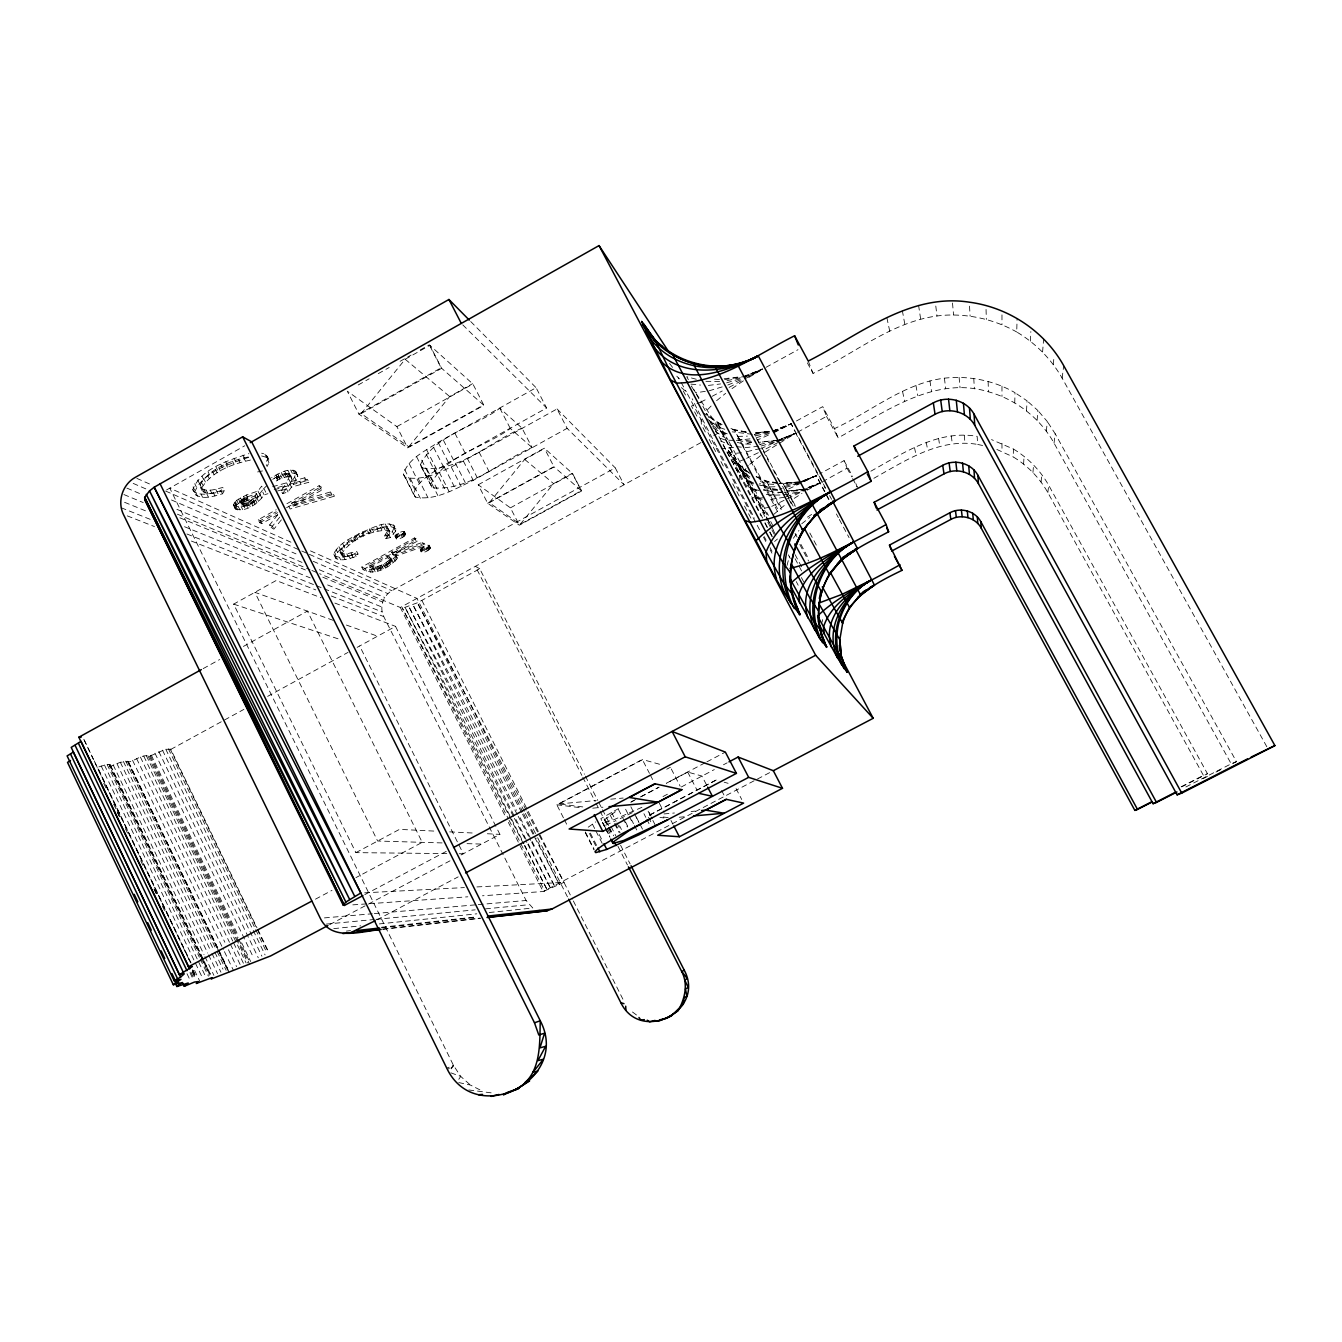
<?xml version="1.0" encoding="UTF-8"?>
<svg xmlns="http://www.w3.org/2000/svg" width="1342" height="1342" viewBox="0 0 1342 1342"><rect width="100%" height="100%" fill="white"/><g stroke="black" fill="none" stroke-linecap="round" stroke-linejoin="round"><path stroke-width="0.75" stroke-dasharray="5 3.75" d="M739.744 480.1L739.794 475.94L748.366 465.657M1013.445 449.05C1028.089 457.89 1040.335 470.438 1048.739 485.334L1207.464 773.713L1203.422 775.408L1047.834 492.548C1039.597 477.92 1027.586 465.624 1013.227 456.934L1013.445 449.05L991.537 439.606M1014.737 402.852L1015.022 392.686C993.785 380.457 968.756 375.441 944.416 378.176C903.518 383.342 870.891 411.826 834.506 428.601L838.113 437.861C883.321 413.37 933.529 374.921 988.433 391.78C1015.944 399.43 1040.1 418.083 1054.024 443.061L1231.184 763.833L1182.839 788.509M1266.814 746.722L1062.143 378.142C1051.323 359.119 1035.538 343.166 1016.716 331.994L1017.102 318.389M1023.611 464.047L1024.03 456.297M1026.513 410.87L1027.066 400.855L1015.022 392.686M1030.337 341.153L1030.857 331.591M1032.954 472.451L1033.558 464.852M1037.114 420.348L1037.903 410.535L1027.066 400.855M1042.583 352.023L1043.64 338.889M274.171 489.746L288.094 485.871C299.736 472.418 281.585 476.628 275.848 481.342L274.305 478.255C279.153 475.588 290.023 469.063 291.851 478.356M339.845 552.032L342.327 553.76L346.823 553.843L356.687 551.411L358.012 554.028L345.112 556.595L342.512 556.024L339.845 552.032C348.501 536.934 370.14 526.953 387.536 527.792L390.052 531.784L389.834 533.613L385.791 538.645L384.449 536.028L388.727 529.151M224.366 490.652C217.438 492.044 207.909 496.305 201.954 490.484L201.703 488.002C211.516 471.512 232.25 463.98 250.283 460.138L248.673 456.917C230.639 460.725 209.889 468.257 200.126 484.781L200.377 487.28C206.333 493.135 215.877 488.874 222.806 487.498L224.366 490.652L222.487 493.789C213.915 496.204 203.615 499.929 195.446 494.795L192.812 489.629C201.149 468.157 228.777 460.373 248.924 453.613M341.187 554.682C349.876 539.618 371.466 529.671 388.878 530.442L390.052 531.784M248.572 457.354C229.113 464.298 202.357 471.931 194.389 492.85L195.446 494.795M1041.073 481.996L1041.845 474.598M1046.341 431.134L1047.33 421.573L1037.903 410.535M1053.252 364.42L1054.007 357.089M415.903 538.662L391.596 552.099L392.87 554.649L417.194 541.229L415.903 538.662L414.51 537.907L361.803 567.029C373.395 573.739 389.314 564.747 396.125 555.286L394.531 553.592L424.307 543.275L425.582 545.791L395.806 556.125L394.531 553.592M361.803 567.029L363.095 569.595C374.686 576.238 390.572 567.263 397.4 557.819L395.571 554.313M1047.834 492.548L1048.739 485.334M1054.024 443.061L1055.181 433.751L1047.33 421.573M1062.143 378.142L1063.703 365.661M384.449 536.028L388.995 534.921L392.401 531.533L394.632 526.349C385.389 519.421 372.019 528.815 362.575 531.851C352.275 537.706 338.889 542.621 333.822 554.078L334.326 555.521C340.583 559.312 348.383 555.705 354.825 553.86L356.687 551.411M385.791 538.645L390.321 537.555L395.638 531.264L395.957 529L394.112 525.41M200.377 956.477L109.608 766.752L120.327 762.273L128.178 761.669C131.382 763.078 141.816 753.969 148.039 755.965L148.576 756.687L165.771 749.205L170.82 749.39L256.976 927.792M489.243 912.526L532.774 908.014L526.114 900.482L383.762 616.599C379.216 607.507 382.99 595.596 391.898 590.715L615.24 467.855L624.064 484.781L567.129 428.316L557.047 408.941L463.359 461.027C445.51 469.281 425.682 481.795 405.351 477.366L403.372 474.229C408.052 458.461 425.481 450.962 438.146 442.39L536.095 387.721L546.613 407.985L448.48 462.604C435.815 471.159 418.469 478.49 413.453 494.074L415.366 497.094C435.731 501.103 455.391 488.605 473.256 480.352L567.129 428.316M822.059 622.269L822.696 619.568M786.999 565.485L789.482 556.175M420.331 464.835C434.842 434.59 475.001 427.108 499.845 408.22L522.038 428.148L532.053 447.523C500.298 460.91 469.079 491.692 432.241 487.733L420.331 464.835L432.241 487.733M395.957 529C386.714 522.122 373.378 531.516 363.934 534.535C353.634 540.407 340.247 545.305 335.165 556.729L335.651 558.171C341.908 561.946 349.692 558.339 356.133 556.477L358.012 554.028M430.447 484.697C445.544 454.821 485.301 447.289 510.296 428.45L532.053 447.523M404.294 531.633C401.845 537.135 387.972 538.41 400.335 532.237A5.502 1.342 -26.5 0 1 402.952 531.415C414.057 536.548 385.154 543.644 401.644 534.854A5.502 1.342 -26.5 0 1 404.277 534.032L405.62 534.233M420.281 549.583L425.464 545.909A5.267 1.241 -26.7 0 1 427.981 545.12C431.436 546.127 422.227 551.076 420.281 549.583C420.012 556.376 432.896 548.727 429.239 547.62A5.267 1.241 -26.7 0 0 426.739 548.408L421.74 552.401M282.659 493.604L286.198 488.572L284.689 485.536L281.149 490.568L282.659 493.604L288.027 491.96L291.449 487.112L308.845 482.264L306.228 480.839L293.344 484.428L291.835 481.375L294.653 477.081L295.995 471.679C288.278 467.05 278.7 473.793 271.638 477.534M293.344 484.428L297.807 476.259L295.995 471.679M272.644 486.693L286.567 482.835L290.157 474.665M240.218 501.556L244.781 497.731L256.49 493.655L258.016 496.725L254.259 501.908L249.595 505.162L242.6 505.968L240.218 501.556L242.6 505.968M267.259 456.515L267.377 459.534L265.548 463.292L267.125 466.462L268.97 462.705C269.356 458.31 266.37 453.462 261.64 453.21M235.068 508.551L233.491 504.273L236.712 500.281L246.391 495.03L257.966 491.038L261.64 486.139L263.166 489.226L259.492 494.124L242.013 500.902L236.259 505.213L235.068 508.551C245.485 513.08 258.318 503.435 264.122 494.812L267.964 493.722M192.812 489.629L193.869 491.591C202.021 496.758 212.338 493.051 220.927 490.635L222.806 487.498M240.252 502.126C246.324 505.867 253.94 498.956 256.49 493.655M368.698 564.747C376.062 569.763 385.557 564.093 390.707 558.524L386.194 555.085L368.698 564.747L369.973 567.297C377.354 572.279 386.832 566.609 391.981 561.057L387.486 557.635L386.194 555.085M109.608 766.752L110.178 764.722L107.108 764.403L97.563 767.272L191.034 962.935M458.796 1079.287L460.742 1076.418L453.562 1065.548L169.797 488.136L291.482 542.42M281.149 490.568L286.517 488.941L289.939 484.093L307.335 479.262L308.845 482.264M451.248 1068.836L453.562 1065.548L446.735 1068.115M793.357 538.276L798.976 530.425M233.542 505.481C243.959 510.061 256.825 500.398 262.613 491.742L264.122 494.812M281.384 519.84L273.885 529.134L271.084 527.859L269.641 524.94L278.364 514.02M271.084 527.859L279.924 516.922M361.149 413.604L405.183 359.253L429.859 345.313L441.652 368.295L483.539 404.999L408.824 446.769L361.149 413.604L441.652 368.295M408.824 446.769L449.671 396.544L472.569 383.695M520.243 524.269L553.575 483.623L572.279 473.307L581.304 490.702L520.243 524.269L489.26 502.713L524.688 459.417L544.567 448.396M258.016 496.725L244.814 501.589L241.761 505.196M604.621 826.873L601.971 821.673L618.427 809.444L622.017 816.49M711.092 406.039L705.724 411.575L700.692 402.13L691.482 406.056L696.884 416.171M263.166 489.226L267.226 485.217M450.862 1068.182L453.562 1065.548L447.423 1069.473M749.759 464.315L763.061 453.596M773.747 514.405L784.449 505.347M774.586 541.497L777.454 539.014M716.611 400.671L725.636 393.34M801.711 523.799L809.863 517.391M588.199 827.192L595.764 821.891M272.745 479.362L274.305 478.255M732.011 388.61L743.787 380.558M793.139 506.119L764.554 452.455L795.722 433.198L825.112 488.102M795.085 505.246L792.132 499.71L801.962 493.403M807.398 517.123L812.598 513.835M748.886 377.387L760.88 370.291M618.545 808.572L600.83 818.654L605.309 827.46M807.062 490.249L847.054 468.19L844.068 460.625L819.761 473.81M166.576 489.947L244.798 445.745M358.213 384.969L369.151 378.796M378.259 373.646L389.197 367.473M400.134 361.3L411.071 355.11M420.18 349.977L429.306 344.827L472.904 383.997L483.875 405.284L407.683 447.876L358.901 414.091L347.276 391.159L396.88 426.622L407.683 447.876M358.901 414.091L441.115 367.809L429.306 344.827M396.88 426.622L472.904 383.997M277.744 514.707L261.774 523.632L259.744 522.709L258.268 519.757L276.167 509.742M286.903 503.72L319.111 485.703L320.99 486.727L322.483 489.679L293.126 506.102L291.65 503.149L320.99 486.727M258.268 519.757L260.314 520.679L276.267 511.755M259.744 522.709L277.643 512.694M286.584 507.695L320.604 488.673L322.483 489.679M422.193 467.989C458.998 472.686 490.384 441.484 522.038 428.148M446.785 853.596L355.882 852.64L233.642 604.118L276.167 580.516L321.174 597.794M478.205 484.798L544.332 448.178L572.598 473.592L581.623 490.971L519.354 525.192L487.666 503.25L478.205 484.798L510.43 507.846L519.354 525.192M363.095 569.595L415.802 540.474L417.194 541.229M369.973 567.297L387.486 557.635M487.666 503.25L553.91 466.664L544.332 448.178M489.26 502.713L554.145 466.882L581.304 490.702M203.179 668.618L219.635 659.543M243.405 646.425L307.402 611.113L422.227 842.34L355.949 877.618M510.43 507.846L572.598 473.592M766.081 367.289L797.987 349.692M807.347 362.826L813.051 373.395C858.343 351.872 900.599 314.162 953.575 315.018C975.651 315.32 997.492 321.124 1016.716 331.994M700.943 442.592L400.352 607.507L319.597 573.705M713.776 435.563L721.107 431.537L768.194 520.344M504.642 814.913L400.302 607.49L405.049 607.322L417.429 602.776L479.748 568.773L584.441 774.25M745.112 378.763L760.813 370.174L744.76 378.108M170.82 749.39L243.892 709.381M267.628 696.381L348.014 652.38M357.14 647.364L395.504 626.362L496.137 826.873M796.443 420.985L822.696 406.643L834.506 428.601M797.534 432.208L826.538 416.372L822.696 406.643M297.521 474.749C290.828 470.287 282.206 476.175 275.781 479.027L274.238 475.94M630.774 802.298L634.229 800.419M870.857 471.193C903.216 453.193 938.024 429.541 977.161 436.351L977.647 444.437L982.948 445.561M873.843 478.289C905.431 460.692 939.467 437.777 977.647 444.437M729.075 387.385L741.539 380.675M355.882 852.64L399.48 829.373L437.14 831.235M315.454 899.174L332.011 890.35M364.756 894.644L446.232 851.382M329.763 924.571L449.973 860.843M461.061 854.955L499.912 834.372L497.077 828.752M563.439 817.832L556.829 804.797L642.315 759.471L649.461 773.344M582.797 806.928L558.977 803.942L642.684 759.572L662.327 765.024M376.968 919.807L458.192 876.863M666.739 769.218L670.413 767.272M631.193 801.811L638.574 797.92M640.419 796.947L658.888 787.2M705.053 762.826L666.269 783.292L687.708 772.086L701.933 776.028L706.697 785.255M706.899 761.853L725.368 752.107M641.14 796.662L659.056 787.2M662.982 796.561L668.551 793.625M681.367 786.949L714.313 769.587M723.455 764.772L727.129 762.843M716.175 779.987L647.834 815.953L651.424 822.965M649.377 815.265L716.326 780.021M712.132 396.309L722.231 390.992M769.603 772.657L543.158 891.524L482.483 895.785M778.008 440.327L795.722 433.198L762.189 448.027L763.363 450.224L795.722 433.198L777.907 440.142L759.086 442.323L754.657 434.724M773.931 432.694L791.21 423.854L825.682 488.27M828.987 499.409L816.288 475.689L786.479 490.015L783.174 483.707L779.417 483.12M632.317 812.665L620.189 818.603M528.211 811.424L563.959 882.365L543.141 891.541L508.366 822.394M1181.195 786.747L1203.422 775.408M1181.698 786.882L1207.464 773.713M1202.986 778.712L1208.555 775.861M1215.986 772.069L1221.556 769.234M1232.711 763.548L1236.435 761.635L1055.181 433.751M700.692 402.13L707.217 398.809M758.347 452.69L746.571 458.343M641.912 807.314L613.479 819.895L602.759 822.73L601.971 821.673M773.629 432.141L791.21 423.854L794.816 431.319M804.244 481.359L816.288 475.689L828.584 499.358M744.441 377.505L760.696 369.939M744.877 459.115L733.353 463.862L738.888 474.212M605.695 825.213L614.904 821.086M769.335 432.61L755.143 435.932L757.307 440.008L770.241 434.322M773.378 431.654L791.21 423.854L772.992 430.916M800.587 482.55L816.288 475.689L800.218 481.879L779.517 483.254M743.837 376.364L762.441 369L744.173 376.985L725.435 381.027M1232.929 763.095L1236.435 761.635M771.717 506.37L819.811 482.952L805.804 488.371M773.177 431.285L791.21 423.854L774.837 430.262M792.132 499.71L783.242 483.808L800.218 481.879L816.288 475.689L800.402 482.214L783.845 485.032M762.457 369.016L743.954 376.599L724.646 379.618M727.8 385.02L740.985 379.652M773.042 431.034L791.21 423.854M816.288 475.689L800.268 481.979L779.668 483.64M782.755 491.407L766.316 496.825M730.954 428.467L734.493 430.044L742.344 445.343L751.688 442.004M391.596 552.099L392.753 552.686L422.629 542.353L424.307 543.275M392.87 554.649L394.045 555.236L423.904 544.869L425.582 545.791M798.893 483.623L779.333 489.193M756.15 437.827L769.754 433.399M769.855 507.125L761.786 508.702L736.473 462.973L727.465 449.52L764.034 520.797M726.626 382.839L740.482 378.696M722.197 386.899L709.146 390.79L695.626 392.787L691.818 385.842M293.126 506.102L332.011 494.863L334.41 496.188L290.124 509.004L288.647 506.051L332.95 493.269L334.41 496.188M291.65 503.149L330.535 491.96L332.95 493.269M761.115 446.014L778.41 441.082L795.722 433.198L778.192 440.646L760.193 444.319L761.115 446.014L745.045 447.658L735.248 446.433M277.542 490.987L286.198 488.572M291.835 481.375L304.718 477.819L307.335 479.262M277.744 487.465L284.689 485.536M760.344 448.53L743.418 452.472M784.382 497.228L767.825 499.861M786.278 496.758L804.714 490.3L819.811 482.952L804.126 489.193L787.72 491.524M733.554 447.473L721.208 448.731M784.55 486.391L798.574 483.036M257.614 471.931L263.384 470.757M777.303 489.562L763.011 490.585M754.355 434.439L769.419 431.906M750.027 438.868L735.802 440.444M775.961 440.629L759.086 442.323M755.781 433.214L769.201 431.52M708.391 385.422L720.587 383.929M724.16 378.746L739.895 376.834M755.697 432.996L769.167 431.419L755.58 432.829M787.368 490.904L800.335 489.461M382.386 929.134L479.95 918.146M383.208 929.251L480.788 918.23M741.405 452.69L735.399 453.361L726.911 451.969L720.906 441.032L731.34 445.947L768.396 515.378M381.598 927.792L477.165 917.257M346.37 931.096L350.514 930.643M381.648 927.238L477.115 916.804M333.772 928.63L360.713 925.846M379.367 923.917L476.813 913.818M326.324 924.101L373.881 919.538M375.961 919.354L475.202 909.842M485.536 908.853L528.966 904.693M558.977 803.942L596.234 800.503M610.727 799.178L623.158 798.037M592.728 808.169L602.91 807.23M762.759 497.798L755.211 498.469L751.335 496.859M663.988 813.94L674.422 812.984M691.13 811.474L695.307 811.105M679.253 817.244L687.406 816.506M324.445 917.894L372.254 913.768M374.334 913.583L476.209 904.793M478.289 904.609L526.114 900.482M352.812 904.86L367.456 903.837M369.536 903.686L467.838 896.808M364.672 892.816L464.416 887.582M476.913 886.928L563.959 882.365L572.413 899.123M774.971 486.743L769.234 486.945L759.505 484.948M737.647 436.402L747.36 436.133M705.909 381.329L719.631 381.413M459.182 853.73L463.325 853.764L359.656 645.988M750.648 444.135L743.015 443.967L737.328 442.357M442.088 842.927L377.639 841.015L254.879 592.325L334.712 620.876M467.033 843.648L481.593 844.084M733.772 440.377L725.72 440.126L720.251 438.314M782.571 492.413L773.009 492.111L763.346 489.26M784.483 492.464L804.277 489.478L819.811 482.952C802.298 491.826 782.134 498.167 762.491 493.537M449.687 831.872L474.8 833.114M487.347 833.751L499.912 834.372M468.811 1089.972L492.581 1093.025M773.747 484.378L767.708 483.976L758.532 480.906M752.325 434.288L732.229 431.839M714.464 379.149L720.654 379.719M690.862 384.114L700.541 385.087M751.486 442.239L741.455 441.233L736.037 439.153M777.706 490.434L771.7 489.78L759.018 484.831M556.829 804.797L581.237 807.783M659.962 817.446L664.005 817.932M663.2 816.993L669.138 817.731M777.806 483.405L766.701 481.979L759.018 478.826M746.269 432.459L731.39 429.507M746.186 432.107L731.323 428.937M750.832 441.115L740.516 439.606L734.829 437.14M777.655 482.986L766.483 481.308L752.812 475.32M777.102 489.377L770.929 488.438L759.606 483.489M745.984 431.839L734.493 430.044L778.981 511.352M777.538 482.835L766.282 481.073L754.17 475.672M762.172 499.258L758.314 498.486L754.187 494.661M458.779 1082.575L470.388 1085.041L481.862 1090.828M725.921 433.835L722.013 432.98L711.109 426.873M696.28 379.266L686.718 376.699L688.379 379.669M724.177 782.218L728.102 783.309M261.606 455.945L266.504 457.37L268.853 459.702M758.935 490.535L749.507 487.649L743.602 482.147M233.642 604.118L337.999 638.792M724.781 429.289L719.178 427.377L706.68 418.62M996.854 449.453L1013.227 456.934M346.404 625.053L377.572 636.192M450.895 1072.845L460.742 1076.418L470.388 1085.041M334.863 603.061L395.504 626.362M127.289 515.882L154.481 526.567M191.403 541.061L315.756 589.893M331.306 595.999L383.762 616.599M121.199 507.762L150.187 519.337M186.924 533.999L314.498 584.944M316.427 585.716L322.231 588.031M324.16 588.803L382.151 611.952M124.588 502.311L147.788 511.755M184.525 526.718L310.22 577.865M327.633 584.944L381.765 606.987M720.906 425.146L704.215 413.403M123.917 494.561L143.225 502.579M179.912 517.827L305.422 569.964M322.801 577.194L382.655 602.072M177.379 514.171L309.985 569.679M311.914 570.484L317.668 572.9M126.869 488.102L142.269 494.628M176.909 509.323L302 562.399M319.312 569.746L384.751 597.509M133.194 483.405L146.597 489.209M171.491 499.979L295.978 553.86M313.206 561.308L387.888 593.634M720.889 424.407L707.637 415.014M727.263 433.852L723.472 432.191L709.113 420.616M136.867 478.389L152.216 485.15M165.636 491.055L299.853 550.17M301.782 551.025L307.519 553.558M309.448 554.397L391.898 590.715M722.113 424.542L716.813 422.176L706.278 413.604M310.488 550.891L416.959 598.398L524.42 811.524M269.641 524.94L272.443 526.232L273.885 529.134M756.838 490.769L753.08 488.924L747.142 481.828M753.768 483.137L744.575 478.138L736.943 469.264M479.748 568.773L475.387 566.341L581.841 775.374M731.34 445.947L727.85 439.673L715.722 431.772L712.703 426.538M753.265 483.992L748.601 480.906L741.103 471.025M749.96 476.964L740.784 470.606L731.826 459.115M395.806 556.125L397.4 557.819M632.468 1012.002L636.662 1015.122M713.189 425.934L725.166 434.976L727.85 439.673M749.708 478.389L745.196 474.967L736.473 462.973M746.471 471.881L738.352 465.59L728.605 452.405M749.49 473.273L737.463 463.376L727.465 449.52M747.88 475.387L743.099 471.528L733.588 458.259M749.222 472.938L737.463 463.376L766.852 520.411M405.183 359.253L449.671 396.544M524.688 459.417L553.575 483.623M759.538 529.721L686.232 391.696L681.501 387.67L685.494 395.034M462.772 324.865L546.613 407.985M470.723 321.543L536.095 387.721M557.047 408.941L615.24 467.855M676.804 376.146L679.186 378.93L677.123 375.274M669.541 363.414L673.013 367.976M728.438 450.577L745.196 474.967L767.792 516.083M691.449 386.362L721.107 431.537M709.968 422.009L711.696 424.793M725.166 434.976L716.813 422.176L766.114 516.335M681.199 382.571L686.232 391.696M696.464 394.347L698.997 399.01M726.911 451.969L732.43 462.151M826.538 416.372L838.113 437.861M844.068 460.625L852.606 476.511M847.054 468.19L851.717 476.846M852.64 478.574L857.303 487.23L854.502 480.033M829.624 495.617L831.604 499.308M836.385 513.952L838.347 517.593M839.32 519.421L849.067 537.656M763.363 450.224L764.554 452.455M781.38 507.595L766.282 481.073L781.245 509.608M761.786 508.702L765.611 515.865M766.567 517.66L769.436 523.044M809.847 532.975L817.731 547.754M786.479 490.015L795.252 506.488M757.307 440.008L762.222 449.235M763.195 451.08L769.1 462.168M773.026 469.549L780.893 484.328M784.835 491.709L792.703 506.471M795.085 533.344L797.031 537.035M800.939 544.382L808.773 559.094M799.798 544.517L808.605 561.057M742.344 445.343L778.259 512.912M795.101 554.632L801.895 567.431M795.135 558.775L802.986 573.571M801.392 577.546L804.311 583.032M770.677 521.501L773.613 527.054M788.341 554.816L790.304 558.507M767.087 518.163L770.006 523.682M770.979 525.527L773.898 531.029M769.184 522.189L772.355 528.547M773.327 530.392L776.263 535.911M767.809 522.239L775.575 536.867M765.007 522.642L768.916 530.006M769.889 531.851L773.797 539.216M796.242 581.572L798.188 585.263M706.697 413.403L761.015 515.882M764.89 523.195L768.765 530.509M769.738 532.338L773.613 539.669M717.484 448.312L754.489 518.197M764.219 536.599L766.165 540.272M770.056 547.62L772.019 551.31M763.447 537.085L766.366 542.604M705.288 432.007L701.38 424.592L701.078 419.308M709.213 439.404L717.047 454.2M720.956 461.598L723.908 467.15M732.715 483.808L740.549 498.603M744.475 506.018L752.308 520.813M716.511 446.483L697.555 409.796M770.174 549.801L771.935 553.172M526.114 810.149L417.429 602.776L522.759 811.876M527.087 812.011L563.959 882.365M521.602 812.38L412.933 604.756L516.402 810.249M522.558 814.242L559.429 884.68L535.928 838.012M517.19 814.393L408.723 606.316L515.076 817.664M518.163 816.255L530.744 840.411M531.717 842.256L554.951 886.861L531.449 840.142M736.07 788.61L741.723 799.48M721.627 790.522L725.267 797.551M513.432 816.523L405.049 607.322L523.95 843.682M514.389 818.385L526.852 842.457M527.825 844.303L550.841 888.739L528.245 843.85M499.845 408.22L510.296 428.45M687.708 772.086L696.85 789.784M671.302 769L680.176 786.227M650.35 775.089L653.906 782.034M671 820.482L672.862 824.105M479.06 452.053L488.991 471.411M659.308 803.17L664.038 812.38M454.938 433.281L465.305 453.495M649.293 812.564L651.105 816.104M523.464 843.749L402.181 607.725L508.148 818.435M524.42 845.594L547.351 890.199L524.873 845.544M467.201 458.125L477.131 477.467M648.136 811.222L651.91 818.586M652.849 820.432L655.684 825.951M463.359 461.027L473.256 480.352M643.925 813.688L645.804 817.379M646.743 819.207L649.578 824.743M455.341 463.175L465.271 482.566M636.259 816.942L642.868 829.859M443.43 440.277L453.747 460.474M630.857 806.777L633.558 812.078M634.464 813.839L638.977 822.663M451.331 467.167L461.212 486.509M631.629 819.996L633.508 823.669M634.447 825.515L638.205 832.879M438.146 442.39L448.48 462.604M625.607 809.26L628.308 814.56M629.213 816.322L632.837 823.401M444.236 466.882L454.166 486.341M625.422 821.79L628.257 827.36M433.617 447.423L443.9 467.57M622.923 818.251L627.419 827.058M439.287 472.317L449.167 491.692M619.568 825.8L621.447 829.49M426.488 449.469L436.787 469.666M611.549 812.38L616.062 821.22M616.951 822.981L620.558 830.044M434.59 469.012L444.554 488.555M615.374 823.619L620.121 832.929M426.202 454.2L436.435 474.263M610.04 814.812L613.613 821.824M614.502 823.585L618.981 832.359M585.38 776.129L597.76 800.402M598.717 802.281L601.568 807.884M602.508 809.746L610.124 824.693M611.08 826.555L615.844 835.898M620.591 845.242L630.119 863.929M427.058 469.398L437.056 489.042M606.701 822.126L608.446 825.548M609.318 827.259L613.697 835.831M421.69 460.138L431.856 480.117M604.437 818.972L607.993 825.967M608.865 827.712L612.422 834.69M582.797 777.253L595.143 801.51M596.1 803.372L607.507 825.766M608.446 827.645L612.254 835.11M617.957 846.299L627.452 864.969M427.964 476.108L437.861 495.55M607.591 828.903L611.348 836.318M416.59 456.699L426.84 476.829M606.215 829.205L609.788 836.251M602.759 822.73L604.521 826.186M605.393 827.913L609.788 836.536M605.494 828.618L609.922 837.291M418.117 478.306L428.031 497.832M599.22 834.539L602.994 841.971M409.142 463.544L419.341 483.606M592.392 824.055L595.06 829.322M595.949 831.067L602.189 843.346M410.4 478.742L420.365 498.368M590.363 833.13L597.022 846.215M404.647 469.515L414.779 489.478M589.457 833.466L595.663 845.678M405.351 477.366L415.366 497.094M585.313 831.939L594.07 849.167M403.372 474.229L413.453 494.074M585.28 832.644L594.087 849.989M429.071 545.154L430.514 547.989M429.121 545.808L430.379 548.308M428.803 546.194L430.077 548.693M428.35 546.63L429.608 549.13M427.779 547.1L429.037 549.583M427.091 547.553L428.35 550.052M564.378 819.71L567.213 825.296M426.018 548.19L427.276 550.69M422.629 542.353L423.904 544.869M423.535 546.848L424.793 549.364M422.445 547.486L423.72 550.002M421.69 548.022L422.965 550.522M421.12 548.475L422.378 550.975M420.683 548.912L421.942 551.411M420.381 549.281L421.656 551.78M414.51 537.907L415.802 540.474M404.143 531.466L405.653 534.452M404.21 532.187L405.536 534.787M403.892 532.589L405.217 535.19M403.422 533.042L404.747 535.643M402.835 533.529L404.143 536.129M402.114 534.015L403.439 536.615M401.006 534.686L402.315 537.286M398.306 533.227L399.614 535.827M393.172 524.672L394.514 527.339M397.182 533.898L398.49 536.498M394.313 528.631L395.638 531.264M396.393 534.435L397.702 537.052M395.789 534.921L397.115 537.538M389.65 523.783L391.008 526.45M395.353 535.374L396.662 537.991M395.051 535.777L396.376 538.377M394.951 536.095L396.494 539.048M392.401 531.533L393.743 534.166M387.536 527.792L388.878 530.442M385.271 524.034L386.613 526.718M388.492 530.979L389.834 533.613M385.909 527.238L387.251 529.889M388.995 534.921L390.321 537.555M573.353 900.968L623.107 999.605M387.217 533.059L388.543 535.693M383.644 527.054L385.003 529.721M381.178 524.873L382.52 527.557M385.976 534.502L387.301 537.135M396.024 556.209L397.299 558.742M525.376 813.386L536.683 835.831M537.622 837.693L567.7 897.345M380.524 527.356L381.866 530.04M392.753 552.686L394.045 555.236M395.336 557.383L396.611 559.916M394.028 558.792L395.303 561.308M421.908 600.478L527.272 809.562M523.699 813.738L534.988 836.133M376.498 526.215L377.857 528.899M376.733 528.178L378.075 530.845M390.69 557.685L393.391 562.852M390.707 558.524L391.981 561.057M389.23 556.511L390.505 559.044M390.186 559.396L391.461 561.912M520.159 817.731L530.509 838.28M389.365 560.251L390.639 562.768M389.482 562.164L390.74 564.68M372.422 529.453L373.764 532.137M387.939 561.409L389.197 563.925M516.016 819.526L527.305 841.971M369.318 528.849L370.677 531.549M386.379 562.449L387.653 564.965M386.077 564.16L387.335 566.676M384.634 563.472L385.892 565.988M367.742 531.18L369.1 533.864M384.08 565.217L385.355 567.733M383.074 564.294L384.349 566.81M381.497 565.032L383.309 568.74M509.088 820.298L544.718 891.155M379.92 565.67L381.195 568.186M362.575 531.851L363.934 534.535M379.484 567.381L380.742 569.897M362.357 533.579L363.716 536.263M378.444 566.19L379.702 568.706M377.085 566.576L378.343 569.109M375.877 566.827L377.991 570.937M358.482 533.881L359.841 536.582M374.888 566.911L376.163 569.444M373.126 566.693L374.401 569.226M373.915 569.276L375.19 571.809M371.801 566.207L373.076 568.74M356.486 536.632L357.828 539.316M354.489 536.028L355.848 538.729M371.516 569.78L372.791 572.296M330.535 491.96L332.011 494.863M353.818 538.142L355.177 540.843M369.637 569.897L370.912 572.43M351.285 539.702L352.644 542.386M365.175 568.572L366.45 571.105M347.846 539.97L349.205 542.671M354.825 553.86L356.133 556.477M319.111 485.703L320.604 488.673M347.024 542.638L348.366 545.322M351.084 553.055L352.409 555.689M351.738 554.9L353.047 557.517M342.663 543.56L344.978 548.123M348.819 555.756L350.128 558.389M346.823 553.843L348.148 556.477M341.287 547.989L342.629 550.656M343.787 553.961L345.112 556.595M304.718 477.819L306.228 480.839M338.922 546.664L340.264 549.348M342.327 553.76L343.653 556.41M343.753 556.863L345.062 559.497M340.029 550.136L341.354 552.803M341.17 553.374L342.512 556.024M336.154 549.515L337.496 552.199M339.375 557.215L340.683 559.866M296.263 473.189L297.807 476.259M294.821 470.606L296.364 473.676M299.568 481.409L301.078 484.445M334.41 552.015L335.752 554.699M293.009 470.035L294.535 473.122M335.685 556.511L337.027 559.178M333.822 554.078L335.651 558.171M294.653 477.081L296.179 480.134M290.627 470.002L292.17 473.089M287.893 470.438L289.436 473.525M289.369 473.927L291.801 479.077M288.748 473.676L290.291 476.762M696.615 407.934L692.22 398.775M287.943 473.541L289.486 476.628M286.5 473.558L288.044 476.645M288.849 479.279L290.375 482.332M284.739 471.277L286.282 474.38M284.722 473.843L286.265 476.93M289.939 484.093L291.449 487.112M282.709 474.363L284.252 477.45M281.317 472.518L282.86 475.605M286.567 482.835L288.094 485.871M280.545 475.102L282.072 478.188M286.517 488.941L288.027 491.96M277.828 474.062L279.371 477.148M278.28 476.058L279.824 479.144M266.353 455.206L267.947 458.394M276.016 474.967L277.559 478.071M264.911 454.166L266.504 457.37M267.377 459.534L268.97 462.705M276.083 477.182L277.626 480.268M264.24 489.159L265.766 492.229M243.003 455.106L244.613 458.36M243.791 457.756L245.401 460.977M260.247 494.98L261.757 498.033M257.966 491.038L259.492 494.124M238.339 459.199L239.95 462.42M257.094 498.402L258.603 501.438M254.997 496.137L256.523 499.19M255.466 499.794L256.976 502.831M234.028 458.176L235.638 461.413M252.749 498.855L254.259 501.908M253.521 501.22L255.03 504.257M232.501 461.195L234.112 464.449M251.474 500.012L252.984 503.065M250.484 500.767L252.766 505.666M260.314 520.679L261.774 523.632M246.391 495.03L247.918 498.117M249.31 501.505L250.82 504.558M246.693 496.926L248.22 499.996M245.737 497.312L247.264 500.381M248.085 502.126L250.333 506.924M244.781 497.731L246.291 500.818M247.163 502.495L248.673 505.531M243.388 496.339L244.932 499.409M225.741 461.749L227.352 464.986M246.257 502.78L247.767 505.833M243.288 498.503L244.814 501.589M245.418 502.998L247.817 508.014M225.875 464.064L227.486 467.301M242.566 498.939L244.093 502.009M244.378 503.2L245.888 506.253M241.929 499.375L243.456 502.462M243.355 503.3L244.881 506.353M240.486 497.815L242.013 500.902M241.208 500.012L242.734 503.082M242.499 503.267L245.25 508.92M240.604 500.7L243.238 506.186M238.473 499.039L240 502.126M220.759 464.215L222.369 467.469M241.191 506.571L242.701 509.608M236.712 500.281L238.239 503.367M238.473 506.974L239.983 510.027M218.763 467.754L220.373 471.008M235.32 501.505L236.846 504.575M234.733 502.143L236.259 505.213M234.263 502.747L235.789 505.833M236.293 506.957L237.819 510.01M215.928 466.831L217.538 470.086M234.733 506.555L236.259 509.608M233.491 504.273L235.018 507.343M233.994 506.085L235.504 509.155M215.576 469.633L217.186 472.87M212.573 471.545L214.166 474.783M220.927 490.635L222.487 493.789M208.01 471.679L209.62 474.934M215.726 489.344L218.629 494.98M207.591 475.202L209.184 478.44M213.378 492.782L214.938 495.953M210.208 490.132L211.768 493.302M203.749 478.742L205.36 481.963M201.954 476.158L203.565 479.413M206.165 490.082L207.742 493.269M201.266 481.979L202.86 485.2M206.869 493.957L208.429 497.127M204.152 489.746L205.729 492.933M202.508 489.159L204.085 492.346M197.727 480.067L199.321 483.305M200.126 484.781L201.703 488.002M200.377 487.28L201.954 490.484M201.082 494.158L202.659 497.345M194.741 483.69L196.335 486.928M193.063 486.928L194.657 490.165M195.966 493L197.542 496.204M257.882 929.654L268.769 952.199M170.082 748.819L256.389 927.523M257.295 929.402L268.199 951.981M168.354 748.752L254.795 927.775M255.718 929.654L266.622 952.266M165.771 749.205L252.33 928.53M253.235 930.425L265.079 954.95M162.499 750.161L261.925 956.225M158.809 751.537L258.285 957.802M154.984 753.231L253.537 957.752M151.277 755.127L238.037 935.273M241.644 942.789L250.686 961.543M150.338 755.647L237.987 937.672M238.893 939.551L249.729 962.063M149.432 756.167L249.713 964.445M148.039 755.965L235.789 938.293M236.175 938.679L247.918 963.07M146.395 755.798L246.089 962.935M143.795 756.183L232.736 941.061M233.642 942.956L243.623 963.707M140.44 757.123L229.465 942.285M230.371 944.181L240.352 964.965M136.582 758.532L224.852 942.252M228.459 949.75L236.561 966.626M132.556 760.31L223.527 949.767M224.433 951.646L233.441 970.4M128.664 762.273L217.79 948.022M218.696 949.901L227.704 968.656M128.178 761.669L228.257 970.249M128.245 762.508L219.165 951.998M220.054 953.877L229.063 972.648M127.406 761.149L217.152 948.358M217.723 949.364L227.654 970.065M125.762 761.065L216.213 949.616M217.119 951.495L226.161 970.35M123.363 761.451L213.915 950.304M214.821 952.183L222.973 969.176M120.327 762.273L211.063 951.595M211.952 953.457L220.944 972.212M116.871 763.497L207.658 953.005M208.547 954.883L217.538 973.655M113.214 765.024L204.018 954.682M204.923 956.561L213.898 975.332M110.178 764.722L210.258 973.873M110.346 765.544L201.283 955.538M202.172 957.416L210.275 974.342M109.071 764.336L209.318 973.839M201.283 958.356L209.369 975.265M107.108 764.403L199.354 957.265M200.26 959.144L208.413 976.171M104.424 764.957L205.846 977.06M101.17 765.93L194.59 961.392M195.479 963.271L202.676 978.318M194.624 970.467L200.008 981.757M84.278 740.147L93.286 759.018M94.192 760.897L190.598 962.768M83.808 739.274L182.21 945.288M183.116 947.184L190.329 962.298M103.737 783.309L106.437 788.979M113.651 804.076L116.351 809.746M117.257 811.625L119.958 817.295M125.376 828.618L128.077 834.288M140.709 860.725L143.409 866.378M154.229 889.041L156.93 894.695M162.348 906.035L165.049 911.688M192.996 970.216L196.603 977.764M117.24 812.162L119.924 817.781M154.011 889.159L156.695 894.795M192.594 969.88L196.2 977.446M192.426 971.021L196.016 978.553M192.191 972.011L194.875 977.647M190.916 972.212L194.506 979.744M189.96 972.648L193.55 980.163M187.008 973.705L189.708 979.358M808.253 361.048L813.051 373.395M886.894 317.786L889.763 331.273M902.562 391.529L904.709 401.627M914.472 447.591L916.15 455.441M902.327 310.505L904.81 324.21M915.915 385.322L917.76 395.571M926.232 442.172L927.674 450.14M918.565 305.238L920.646 319.077M929.939 380.843L931.499 391.193M938.578 438.28L939.803 446.316M935.793 306.043L936.984 315.991M944.416 378.176L945.674 388.593M951.344 435.982L952.3 444.085M952.501 303.024L953.575 315.018M959.111 377.37L960.05 387.821M964.277 435.328L964.999 443.447M969.528 306.161L970.115 316.142M973.772 378.444L974.376 388.878M986.051 309.465L986.336 319.396M988.131 381.396L988.433 391.78M1001.971 314.867L1001.971 324.714M1001.971 386.16L1001.971 396.46M1001.971 443.263L1001.971 451.248"/><path stroke-width="1.5" d="M818.972 624.231L837.626 658.05L847.087 672.308L841.35 656.238L839.807 639.681L842.659 623.208C850.895 595.563 877.987 582.009 901.975 570.35L889.478 545.104L949.851 512.778C960.469 506.991 974.98 510.866 980.801 521.619L1137.513 809.427L1152.241 801.912M670.43 379.836L744.743 520.344C763.195 551.26 777.035 587.544 800.05 614.602C786.479 588.333 787.871 556.142 803.086 530.878C818.754 506.169 846.534 494.779 871.176 481.308L867.821 471.612L853.998 445.947L933.327 402.868C947.217 395.185 966.357 400.033 974.057 414.141L1181.748 793.122L1274.9 745.598L1063.703 365.661C1044.479 331.105 1008.379 307.335 969.293 302.185C908.937 292.724 858.427 335.735 808.253 361.048L794.615 335.752C757.19 354.54 719.916 382.805 676.334 383.091L670.43 379.836L641.728 321.476L656.406 341.64L662.529 346.555M791.176 587.31L819.861 638.624L826.722 646.945C814.997 624.215 816.255 596.334 829.507 574.527C843.145 553.172 867.268 543.393 888.639 531.768L886.123 524.521L874.145 502.277L942.721 465.338C954.749 458.729 971.273 463.057 977.882 475.253L1156.536 802.415L1176.968 791.981M819.325 598.482L820.935 590.614L821.522 591.872L794.749 543.963M841.35 656.238L847.087 672.308M344.441 905.447L343.2 905.162L345.867 902.059L360.78 893.017L154.213 487.213L242.667 436.821L251.692 441.853L540.256 1020.759C571.172 1079.773 475.403 1128.656 446.735 1068.115L160 483.59M795.034 546.093L802.784 530.275L817.093 513.583L835.227 500.717L758.28 355.831C718.071 378.528 663.2 362.34 641.728 321.476M827.377 577.664L829.507 574.527C816.07 596.418 814.812 624.466 826.454 647.398M855.357 548.693L874.43 585.045L860.507 594.791L849.469 607.406L842.088 622.034L842.659 623.208M755.747 540.994C786.982 510.178 830.664 494.242 867.821 471.612M828.266 504.676L835.227 500.717C795.487 521.82 778.075 574.795 799.48 614.804M830.48 572.531L841.686 559.58L857.454 548.492L832.577 501.153M814.242 516.15L835.227 500.717L826.672 505.968M837.24 563.825L841.535 559.312L857.454 548.492L847.439 554.112M857.504 597.509L874.43 585.045L869.515 587.779M667.813 819.744L623.913 840.36L613.294 843.43L612.573 842.491L629.213 830.581L652.011 817.865M813.873 515.462L835.227 500.717M820.096 629.348L813.789 621.38L791.931 582.16C819.61 557.601 854.217 542.621 886.123 524.521M189.708 968.907L81.057 741.321L71.21 747.377L179.509 974.661L192.409 966.542L188.434 966.794L78.843 737.228L201.35 669.624M175.097 982.747L176.876 986.504L182.26 982.612L173.319 984.743L67.519 762.39L70.472 760.478M842.692 557.416L857.454 548.492L841.686 559.58L829.507 574.527L804.495 528.631M70.489 753.936L73.273 752.023L180.549 977.144L174.158 980.784L67.1 755.882L70.489 753.936L177.63 978.888M180.549 977.144L184.324 973.839L179.509 974.661M182.462 982.512L184.257 986.286L188.199 982.998L176.876 986.504M173.319 984.743L180.985 979.358L174.158 980.784M841.317 558.909L857.454 548.492M860.172 594.17L874.43 585.045L869.599 587.947M505.85 1093.294L503.418 1094.837L519.086 1088.278L507.075 1092.522M819.811 510.161L823.233 508.064M863.158 591.805L866.378 589.876M469.281 320.084L448.933 299.484L134.955 477.551C122.508 484.663 117.157 501.388 123.397 514.355L320.285 918.247C331.608 941.799 361.568 931.18 381.128 929.486M250.266 442.659L599.035 245.586L669.759 353.332M857.689 456.263L935.055 414.309C948.593 406.827 967.263 411.575 974.762 425.347L1177.119 794.833L1181.748 793.122M876.913 509.994L944.013 473.894C955.789 467.435 971.927 471.679 978.419 483.623L1153.097 803.69L1156.536 802.415M891.625 551.092L950.857 519.404C961.275 513.734 975.5 517.559 981.203 528.094L1134.862 810.4L1137.513 809.427M900.029 564.73C872.032 580.65 841.166 593.483 817.563 615.978L836.452 650.031L841.249 656.573L839.807 639.681L819.492 604.672M188.434 966.794L311.763 901.136M344.391 905.447L362.91 895.617M453.546 847.49L815.651 655.248L873.189 718.289L773.193 770.778M327.918 925.561L270.581 955.957L211.164 979.006L212.07 977.63L196.301 983.501L198.398 981.556L194.456 982.059L184.257 986.286M349.994 932.992L375.123 920.78M465.573 872.954L685.208 756.804L736.423 773.378L622.352 833.567L603.078 845.091L597.425 849.167L594.976 851.734L595.814 852.623L606.785 849.402L639.144 834.724L748.668 777.353L782.503 788.308L551.948 909.02L547.234 910.732L487.012 917.525M655.148 783.845L629.364 797.45L657.899 802.197L681.753 789.633M728.958 761.87L738.1 757.039L773.327 770.711L782.503 788.308M602.793 831.386L681.954 789.683L654.812 783.762L569.109 829.02L602.793 831.386L594.254 814.628M701.564 810.534L705.741 810.149L726.324 799.346M679.354 836.754L743.602 803.103L726.173 799.312L657.714 835.244L679.354 836.754L673.785 825.917M1134.862 810.4L1151.537 801.895M1153.097 803.69L1175.407 792.3M1177.119 794.833L1247.456 758.935M1251.163 757.056L1274.9 745.598M642.399 324.059C664.189 364.437 718.893 378.226 758.28 355.831C729.729 369.771 686.399 388.106 660.415 360.696M676.905 356.737C702 370.66 733.202 368.882 758.28 355.831C725.787 373.965 675.328 379.4 652.044 344.29M818.318 610.576L810.216 598.666L791.445 564.126M758.28 355.831C721.677 376.834 668.081 370.509 645.905 331.81M534.485 1022.789L540.256 1020.759C539.551 1046.173 541.648 1075.982 515.009 1090.073L529.604 1080.964L525.058 1082.44L537.89 1071.05L532.858 1072.409L543.359 1059.224L537.941 1060.633L545.64 1046.307L539.954 1047.884L544.584 1033.189L538.779 1034.984L534.485 1022.789L242.667 436.821M568.639 899.19L620.826 1002.675C640.855 1043.791 705.707 1010.811 684.353 970.4L681.635 971.356L628.408 866.831M818.67 603.128L842.055 594.355L871.964 579.71C840.797 596.016 827.326 637.5 844.084 668.685M491.004 1096.414L499.039 1094.468M790.035 568.32C812.782 563.372 833.6 552.032 854.25 541.631C818.939 560.235 803.59 607.289 822.579 642.701M644.328 1019.635L640.805 1020.105L638.977 1017.471M659.761 1019.836L666.957 1018.192L678.029 1010.895C684.856 998.918 688.463 984.223 681.635 971.356L687.339 978.67L684.705 979.945L688.178 987.41L685.477 989.037L686.836 996.066L683.9 997.978L683.363 1004.068L671.151 1016.112L658.519 1021.178L654.644 1020.507L649.612 1021.832L647.263 1020.205M342.931 933.579L380.306 929.369M488.253 917.223L547.234 910.732M356.67 930.543L379.518 928.027M487.549 916.116L551.948 909.02M609.016 806.676L657.899 802.197M693.512 815.953L724.059 813.202L705.741 810.149M478.574 1094.72L482.533 1094.384M78.843 737.228L81.359 737.026M538.947 910.53L542.235 911.134M698.679 793.323L712.417 796.309L707.653 787.1M790.27 572.581L782.789 562.432L765.443 531.281L672.342 354.003L673.265 355.177L665.598 349.021M620.826 1002.675L623.98 1003.682M744.743 520.344L749.96 522.273C779.048 519.337 805.183 504.24 830.966 491.541C790.203 513.181 772.371 567.532 794.296 608.547M793.91 550.958L777.353 523.044L693.277 363.783M656.406 341.64L654.93 339.811L668.953 369.033L758.045 537.421L783.946 583.619L792.367 594.288L790.874 590.597L800.05 614.602M643.841 324.11L655.936 341.875M842.625 623.275L822.277 586.789M715.135 366.852L803.086 530.878L802.164 529.05M652.598 337.211L655.282 341.539M867.318 474.145L871.176 481.308M886.676 528.144L888.639 531.768M894.443 556.343L901.975 570.35M737.295 364.152L860.574 594.925M790.203 578.888L791.931 582.16M830.346 572.38L849.469 607.406M840.813 657.228L873.189 718.289M599.035 245.586L815.651 655.248M738.1 757.039L748.668 777.353M736.423 773.378L725.368 752.107L672.107 731.457L685.208 756.804M448.933 299.484L461.296 323.405M631.059 865.791L684.353 970.4M614.183 841.87L616.062 845.561M611.549 839.991L613.294 843.43M610.795 839.035L612.573 842.491M603.934 843.833L606.785 849.402M597.962 848.077L599.857 851.818M144.785 499.727L343.669 904.005L144.668 497.362L149.532 490.887L154.213 487.213L354.724 896.372L149.532 490.887L349.625 899.459L146.278 494.342L345.867 902.059L144.668 497.362L144.785 499.727L343.2 905.162M842.206 661.17L847.188 671.738M820.549 633.625L826.722 646.945M78.44 743.283L186.941 970.652M75.085 745.347L183.451 972.614M177.698 981.119L179.493 984.877M134.217 894.342L137.807 901.891M147.67 922.625L151.26 930.174M161.141 950.908L164.731 958.456M171.91 973.537L176.406 982.965M794.917 603.044L797.953 609.453M794.615 335.752L798.289 345.011M819.308 627.754L824.693 642.214M840.595 654.862L845.242 667.377M853.998 445.947L855.844 451.113M874.145 502.277L876.225 508.064M889.478 545.104L891.088 549.599M841.853 665.28C825.833 634.38 842.021 595.211 871.964 579.71C852.774 591.201 830.614 604.403 823.518 626.982L824.374 634.212M819.861 638.624C801.778 603.514 820.415 559.262 854.25 541.631C832.51 554.716 807.448 569.427 798.758 594.758L799.547 602.726M790.874 603.481C770.107 562.852 792.032 511.99 830.966 491.541C805.871 506.756 777.068 523.346 766.047 552.132L766.651 561.023M837.626 658.05C823.351 627.838 844.755 593.818 871.964 579.71C848.781 592.577 821.27 618.31 831.654 647.448M814.896 630.203C798.909 595.865 823.585 557.668 854.25 541.631C828.199 556.293 796.662 584.894 807.951 617.957M784.852 593.399C766.735 553.676 795.84 510.111 830.966 491.541C801.241 508.584 764.286 540.709 776.582 578.922M933.327 402.868L935.055 414.309M942.721 465.338L944.013 473.894M949.851 512.778L950.857 519.404M940.692 400L942.218 411.524M949.079 462.889L950.22 471.512M955.454 510.631L956.343 517.324M948.509 399.094L949.851 410.635M955.839 462.134L956.829 470.757M961.392 509.994L962.164 516.687M956.259 400.184L957.416 411.709M962.533 463.107L963.388 471.73M967.28 510.866L967.951 517.559M963.422 403.204L964.395 414.661M968.706 465.758L969.427 474.313M972.715 513.214L973.286 519.857M789.75 576.305L790.22 582.428M817.899 616.163L818.335 622.034M969.494 407.968L970.316 419.325M973.957 469.901L974.56 478.373M977.328 516.888L977.798 523.464M839.387 645.334L839.807 651.138M974.057 414.141L974.762 425.347M977.882 475.253L978.419 483.623M980.801 521.619L981.203 528.094M625.691 1006.181L625.909 1010.191"/></g></svg>
